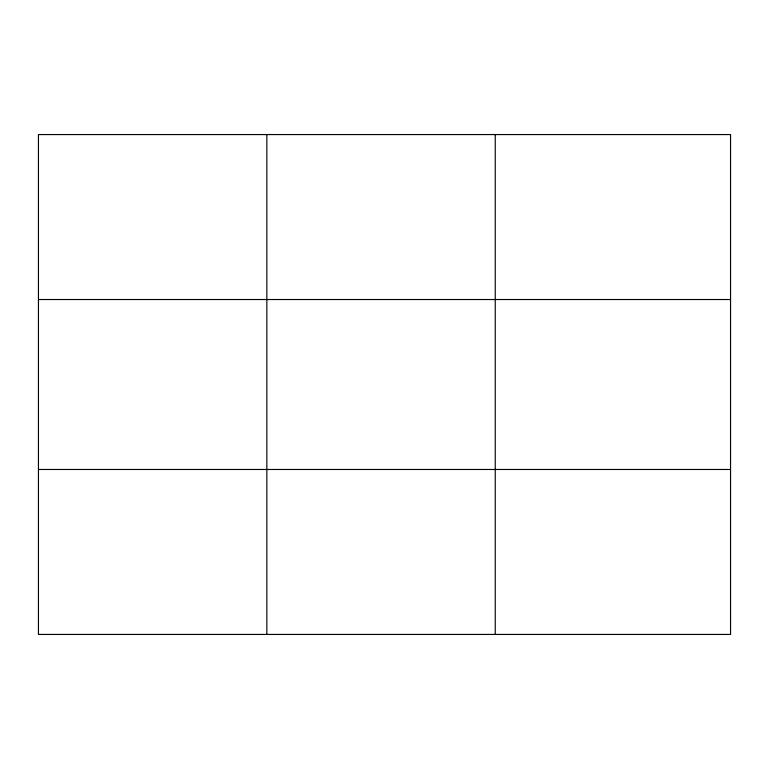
<?xml version="1.0" encoding="UTF-8"?>
<svg xmlns="http://www.w3.org/2000/svg" width="769" height="769" viewBox="0 0 769 769"><rect width="100%" height="100%" fill="white"/><g stroke="black" fill="none" stroke-linecap="round" stroke-linejoin="round"><path stroke-width="1.15" d="M266.843 134.565L266.843 634.435M495.236 134.565L495.236 634.435M38.45 299.526L730.55 299.526M38.45 469.474L730.55 469.474M730.55 616.104L730.55 634.435L38.45 634.435L38.45 134.565L730.55 134.565L730.55 616.104"/></g></svg>
